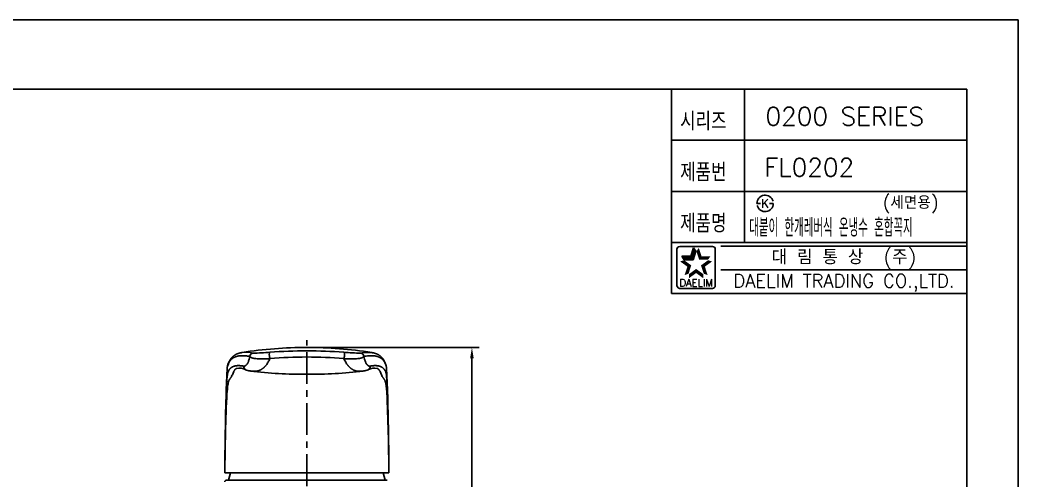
# Model space of a CAD drawing. Extents: x 8180 to 8774, y -5808 to -5388.
# Drawn here: x 8500.8 to 8774.5, y -5514.2 to -5388.1 of the extents above; entities that cross this region are included whole.
import ezdxf
from ezdxf.enums import TextEntityAlignment as Align

# ---------------------------------------------------------------- set-up
doc = ezdxf.new("R2010")
doc.units = 0
doc.header["$LTSCALE"] = 7
doc.header["$MEASUREMENT"] = 0
doc.linetypes.add('CENTER', pattern=[2, 1.25, -0.25, 0.25, -0.25])
doc.layers.get('0').update_dxf_attribs({"color": 2, "linetype": 'CONTINUOUS'})
for name, color, linetype in [('CL', 1, 'CENTER'), ('D', 2, 'CONTINUOUS'), ('DIM', 2, 'CONTINUOUS'), ('Make2D 표시선', 7, 'CONTINUOUS'), ('Make2D 표시선 - Tangent', 7, 'CONTINUOUS'), ('TXT', 4, 'CONTINUOUS')]:
    doc.layers.add(name, color=color, linetype=linetype)
doc.styles.add('GHS', font='ROMANS.shx', dxfattribs={"bigfont": 'GHS.shx'})
doc.styles.add('ROMANS', font='romans', dxfattribs={"bigfont": 'GHS.shx'})

msp = doc.modelspace()

# ---------------------------------------------------------------- linework, layer by layer
at = {"color": 7}
for p, q in [((8679.5, -5407.09), (8679.5, -5463.09)), ((8699.5, -5407.09), (8699.5, -5449.09)), ((8679.5, -5421.09), (8760.5, -5421.09)), ((8679.5, -5435.09), (8760.5, -5435.09)), ((8679.5, -5449.09), (8760.5, -5449.09)), ((8679.5, -5463.09), (8760.5, -5463.09))]:
    msp.add_line(p, q, dxfattribs=at)
at = {"color": 2, "linetype": 'Continuous'}
for p, q in [((8680.97, -5460.95), (8680.97, -5450.95)), ((8681.72, -5450.2), (8690.72, -5450.2)), ((8691.47, -5450.95), (8691.47, -5460.95)), ((8693, -5450.09), (8760.5, -5450.09)), ((8693, -5456.59), (8760.5, -5456.59)), ((8690.72, -5461.7), (8681.97, -5461.7))]:
    msp.add_line(p, q, dxfattribs=at)
at = {"color": 2}
for p, q in [((8684.74, -5452.9), (8685.49, -5450.6)), ((8685.4, -5453.82), (8686.15, -5451.51)), ((8686.15, -5451.51), (8685.49, -5450.6)), ((8682.98, -5453.82), (8682.31, -5452.9)), ((8682.31, -5452.9), (8684.74, -5452.9)), ((8682.98, -5453.82), (8685.4, -5453.82))]:
    msp.add_line(p, q, dxfattribs=at)
at = {"linetype": 'Continuous'}
msp.add_lwpolyline([(8180.5, -5808.09), (8774.5, -5808.09), (8774.5, -5388.09), (8180.5, -5388.09)], close=True, dxfattribs=at)
at = {"color": 2, "linetype": 'Continuous'}
for centre, radius, start, end in [((8681.72, -5450.95), 0.75, 90, 180), ((8690.72, -5450.95), 0.75, 0, 90), ((8681.85, -5460.83), 0.884, 188.1301, 278.1301), ((8690.72, -5460.95), 0.75, 270, 0)]:
    msp.add_arc(centre, radius, start, end, dxfattribs=at)
at = {"color": 2}
for points in [[(8684.74, -5452.9), (8685.4, -5453.82), (8685.49, -5450.6), (8686.15, -5451.51)], [(8686.96, -5450.6), (8686.3, -5451.51), (8687.71, -5452.9), (8687.05, -5453.82)], [(8683.82, -5455.73), (8684.89, -5455.38), (8681.85, -5454.31), (8682.93, -5453.96)], [(8682.31, -5452.9), (8682.98, -5453.82), (8684.74, -5452.9), (8685.4, -5453.82)], [(8687.71, -5452.9), (8687.05, -5453.82), (8690.14, -5452.9), (8689.47, -5453.82)], [(8690.59, -5454.31), (8689.52, -5453.96), (8688.63, -5455.73), (8687.56, -5455.38)], [(8683.07, -5458.04), (8684.14, -5457.69), (8683.82, -5455.73), (8684.89, -5455.38)], [(8686.22, -5457.48), (8686.22, -5456.35), (8684.26, -5458.91), (8684.26, -5457.78)], [(8688.19, -5458.91), (8688.19, -5457.78), (8686.22, -5457.48), (8686.22, -5456.35)], [(8688.63, -5455.73), (8687.56, -5455.38), (8689.38, -5458.04), (8688.31, -5457.69)]]:
    msp.add_solid(points, dxfattribs=at)
at = {"layer": 'CL'}
msp.add_line((8579.48, -5739.89), (8579.48, -5475.87), dxfattribs=at)
at = {"layer": 'D'}
for p, q in [((8702.88, -5438.4), (8703.38, -5438.4)), ((8703.38, -5438.4), (8703.88, -5438.4)), ((8706.88, -5438.4), (8706.38, -5438.4)), ((8707.38, -5438.4), (8706.88, -5438.4))]:
    msp.add_line(p, q, dxfattribs=at)
for start, end in [(15, 180), (195, 0)]:
    msp.add_arc((8705.13, -5438.4), 2.25, start, end, dxfattribs=at)
at = {"layer": 'DIM'}
for p, q in [((8580.48, -5477.87), (8626.74, -5477.87)), ((8624.74, -5480.87), (8624.74, -5596.24))]:
    msp.add_line(p, q, dxfattribs=at)
msp.add_solid([(8624.24, -5480.87), (8625.24, -5480.87), (8624.74, -5477.87)], dxfattribs=at)
at = {"layer": 'Make2D 표시선'}
for p, q in [((8557.36, -5489.57), (8557.62, -5483.57)), ((8601.34, -5483.57), (8601.6, -5489.57)), ((8557.46, -5487.77), (8557.54, -5486.84)), ((8557.54, -5486.83), (8557.56, -5486.6)), ((8557.54, -5486.84), (8557.54, -5486.83)), ((8557.54, -5486.84), (8557.54, -5486.84)), ((8601.4, -5486.6), (8601.42, -5486.82)), ((8601.42, -5486.82), (8601.42, -5486.83)), ((8601.42, -5486.82), (8601.42, -5486.82)), ((8601.42, -5486.83), (8601.49, -5487.77)), ((8557, -5512.24), (8556.99, -5512.24)), ((8579.48, -5512.24), (8557, -5512.24)), ((8601.48, -5514.24), (8557.48, -5514.24)), ((8557.98, -5514.24), (8558.51, -5512.24)), ((8579.48, -5512.24), (8601.95, -5512.24)), ((8600.44, -5512.24), (8600.98, -5514.24)), ((8601.95, -5512.24), (8601.97, -5512.24))]:
    msp.add_line(p, q, dxfattribs=at)
for points in [[(8557.62, -5483.5), (8557.62, -5483.45), (8557.63, -5483.41), (8557.64, -5483.32), (8557.65, -5483.23), (8557.67, -5483.15), (8557.69, -5483.06), (8557.71, -5482.97), (8557.74, -5482.89), (8557.76, -5482.8), (8557.8, -5482.68), (8557.85, -5482.56), (8557.94, -5482.31), (8558.1, -5481.91), (8558.16, -5481.78), (8558.24, -5481.61), (8558.28, -5481.53), (8558.32, -5481.45), (8558.37, -5481.38), (8558.41, -5481.3), (8558.45, -5481.23), (8558.5, -5481.16), (8558.55, -5481.09), (8558.6, -5481.02), (8558.65, -5480.95), (8558.7, -5480.89), (8558.75, -5480.82), (8558.81, -5480.76), (8558.87, -5480.69), (8558.92, -5480.63), (8558.99, -5480.57), (8559.06, -5480.5), (8559.12, -5480.44), (8559.19, -5480.38), (8559.26, -5480.32), (8559.33, -5480.26), (8559.41, -5480.2), (8559.48, -5480.15), (8559.56, -5480.09), (8559.63, -5480.04), (8559.71, -5479.99), (8559.79, -5479.94), (8559.87, -5479.89), (8559.95, -5479.85), (8560.03, -5479.8), (8560.11, -5479.76), (8560.2, -5479.72), (8560.29, -5479.68), (8560.38, -5479.64), (8560.47, -5479.6), (8560.57, -5479.57), (8560.66, -5479.53), (8560.75, -5479.5), (8560.85, -5479.47), (8560.94, -5479.44), (8561.04, -5479.41), (8561.14, -5479.39), (8561.25, -5479.36), (8561.35, -5479.34), (8561.45, -5479.32), (8561.65, -5479.28)], [(8569.33, -5479.21), (8569.33, -5479.22), (8569.32, -5479.22), (8569.32, -5479.22), (8569.31, -5479.22), (8569.31, -5479.22), (8569.3, -5479.22), (8569.3, -5479.22), (8569.3, -5479.23), (8569.3, -5479.23), (8569.29, -5479.23), (8569.29, -5479.23), (8569.29, -5479.23), (8569.29, -5479.23), (8569.29, -5479.23), (8569.28, -5479.23), (8569.28, -5479.24), (8569.28, -5479.24), (8569.28, -5479.24), (8569.27, -5479.24), (8569.27, -5479.24), (8569.27, -5479.24), (8569.27, -5479.25), (8569.27, -5479.25), (8569.26, -5479.25), (8569.26, -5479.25), (8569.26, -5479.25), (8569.26, -5479.25), (8569.26, -5479.26), (8569.26, -5479.26), (8569.25, -5479.26), (8569.25, -5479.26), (8569.25, -5479.26), (8569.25, -5479.27), (8569.25, -5479.27), (8569.25, -5479.27), (8569.25, -5479.27), (8569.24, -5479.28), (8569.24, -5479.28), (8569.24, -5479.29), (8569.24, -5479.29), (8569.24, -5479.29), (8569.23, -5479.3), (8569.23, -5479.3), (8569.23, -5479.31), (8569.23, -5479.31), (8569.23, -5479.32), (8569.22, -5479.33), (8569.22, -5479.34), (8569.21, -5479.36), (8569.21, -5479.39), (8569.2, -5479.41), (8569.2, -5479.44), (8569.2, -5479.47), (8569.19, -5479.49), (8569.19, -5479.54), (8569.18, -5479.61), (8569.18, -5479.67), (8569.18, -5479.74), (8569.18, -5479.8), (8569.18, -5479.87), (8569.18, -5479.94), (8569.18, -5480), (8569.19, -5480.07), (8569.22, -5480.36), (8569.22, -5480.43), (8569.23, -5480.45), (8569.23, -5480.46), (8569.23, -5480.48), (8569.24, -5480.49), (8569.24, -5480.51), (8569.24, -5480.52), (8569.25, -5480.54), (8569.25, -5480.55), (8569.26, -5480.56), (8569.26, -5480.57), (8569.27, -5480.58), (8569.27, -5480.6), (8569.31, -5480.68), (8569.32, -5480.7), (8569.33, -5480.71), (8569.33, -5480.72), (8569.33, -5480.73), (8569.34, -5480.74), (8569.34, -5480.75), (8569.34, -5480.76), (8569.35, -5480.77), (8569.35, -5480.77), (8569.35, -5480.77), (8569.35, -5480.78), (8569.35, -5480.78), (8569.35, -5480.79), (8569.35, -5480.79), (8569.35, -5480.8), (8569.35, -5480.8), (8569.35, -5480.81), (8569.35, -5480.81), (8569.35, -5480.82), (8569.35, -5480.82), (8569.35, -5480.83), (8569.35, -5480.83), (8569.35, -5480.83), (8569.35, -5480.84), (8569.35, -5480.84), (8569.35, -5480.85), (8569.35, -5480.85), (8569.35, -5480.86), (8569.35, -5480.86), (8569.35, -5480.87), (8569.35, -5480.88), (8569.35, -5480.89), (8569.34, -5480.9), (8569.34, -5480.91), (8569.34, -5480.92), (8569.33, -5480.92), (8569.33, -5480.93), (8569.33, -5480.94)], [(8597.3, -5479.28), (8597.51, -5479.32), (8597.71, -5479.36), (8597.81, -5479.39), (8597.91, -5479.41), (8598.01, -5479.44), (8598.11, -5479.47), (8598.21, -5479.5), (8598.3, -5479.53), (8598.39, -5479.57), (8598.48, -5479.6), (8598.57, -5479.64), (8598.66, -5479.68), (8598.75, -5479.72), (8598.84, -5479.76), (8598.93, -5479.81), (8599.01, -5479.85), (8599.09, -5479.9), (8599.17, -5479.94), (8599.25, -5479.99), (8599.33, -5480.04), (8599.41, -5480.1), (8599.48, -5480.15), (8599.56, -5480.21), (8599.63, -5480.26), (8599.7, -5480.32), (8599.77, -5480.38), (8599.84, -5480.45), (8599.91, -5480.51), (8599.98, -5480.58), (8600.04, -5480.64), (8600.1, -5480.71), (8600.16, -5480.77), (8600.21, -5480.83), (8600.27, -5480.9), (8600.32, -5480.97), (8600.37, -5481.03), (8600.42, -5481.1), (8600.47, -5481.17), (8600.51, -5481.24), (8600.56, -5481.32), (8600.6, -5481.39), (8600.64, -5481.46), (8600.69, -5481.55), (8600.73, -5481.63), (8600.81, -5481.81), (8600.91, -5482.05), (8601.05, -5482.39), (8601.13, -5482.61), (8601.17, -5482.71), (8601.2, -5482.82), (8601.23, -5482.91), (8601.25, -5482.99), (8601.27, -5483.08), (8601.29, -5483.16), (8601.3, -5483.25), (8601.32, -5483.34), (8601.33, -5483.43), (8601.34, -5483.51)]]:
    msp.add_lwpolyline(points, dxfattribs=at)
for centre, radius, start, end in [((8579.48, -5591.04), 113.17, 90.0004, 99.025), ((8579.48, -5591.04), 113.17, 80.9615, 89.9996), ((8564.89, -5480.43), 1.02, 99.0193, 177.0834), ((8560.99, -5487.04), 3.49, 61.9096, 102.7205), ((8564.25, -5480.64), 3.71, 244.144, 264.9959), ((8578.5, -5366.98), 118.26, 262.9615, 270.4741), ((8580.46, -5366.97), 118.27, 269.5262, 277.0382), ((8594.7, -5480.64), 3.71, 275.0064, 295.8537), ((8598, -5487.04), 3.49, 77.2795, 118.0904), ((9502.76, -5516.38), 945.78, 178.40378, 179.74915), ((7655.92, -5516.38), 946.06, 0.25078, 1.59507), ((8557.48, -5514.74), 0.5, 90.0004, 180.0246)]:
    msp.add_arc(centre, radius, start, end, dxfattribs=at)
at = {"layer": 'Make2D 표시선 - Tangent'}
for p, q in [((8557.34, -5490.04), (8557.38, -5489.15)), ((8601.61, -5490.05), (8601.58, -5489.15))]:
    msp.add_line(p, q, dxfattribs=at)
for points in [[(8589.63, -5480.94), (8589.64, -5480.93), (8589.65, -5480.91), (8589.66, -5480.89), (8589.67, -5480.88), (8589.68, -5480.86), (8589.69, -5480.84), (8589.69, -5480.83), (8589.7, -5480.81), (8589.71, -5480.79), (8589.71, -5480.77), (8589.72, -5480.75), (8589.72, -5480.73), (8589.73, -5480.71), (8589.73, -5480.7), (8589.74, -5480.66), (8589.75, -5480.58), (8589.77, -5480.41), (8589.78, -5480.33), (8589.79, -5480.25), (8589.8, -5480.16), (8589.8, -5480.07), (8589.8, -5479.98), (8589.8, -5479.89), (8589.8, -5479.82), (8589.8, -5479.75), (8589.8, -5479.68), (8589.79, -5479.61), (8589.78, -5479.55), (8589.78, -5479.52), (8589.77, -5479.49), (8589.77, -5479.46), (8589.76, -5479.42), (8589.75, -5479.39), (8589.74, -5479.36), (8589.74, -5479.35), (8589.74, -5479.33), (8589.73, -5479.32), (8589.73, -5479.32), (8589.73, -5479.31), (8589.72, -5479.3), (8589.72, -5479.3), (8589.72, -5479.29), (8589.72, -5479.29), (8589.71, -5479.28), (8589.71, -5479.28), (8589.71, -5479.28), (8589.71, -5479.27), (8589.71, -5479.27), (8589.71, -5479.27), (8589.71, -5479.27), (8589.7, -5479.26), (8589.7, -5479.26), (8589.7, -5479.26), (8589.7, -5479.26), (8589.7, -5479.25), (8589.69, -5479.25), (8589.69, -5479.25), (8589.69, -5479.25), (8589.69, -5479.25), (8589.69, -5479.24), (8589.68, -5479.24), (8589.68, -5479.24), (8589.68, -5479.24), (8589.68, -5479.24), (8589.67, -5479.24), (8589.67, -5479.23), (8589.67, -5479.23), (8589.67, -5479.23), (8589.67, -5479.23), (8589.66, -5479.23), (8589.66, -5479.23), (8589.66, -5479.23), (8589.65, -5479.22), (8589.65, -5479.22), (8589.65, -5479.22), (8589.65, -5479.22), (8589.64, -5479.22), (8589.64, -5479.22), (8589.64, -5479.22), (8589.64, -5479.22), (8589.63, -5479.22), (8589.63, -5479.22), (8589.63, -5479.22), (8589.63, -5479.21)], [(8563.87, -5480.38), (8563.55, -5480.31), (8563.22, -5480.26), (8562.89, -5480.22), (8562.56, -5480.18), (8562.28, -5480.16), (8561.99, -5480.15), (8561.85, -5480.15), (8561.7, -5480.15), (8561.56, -5480.15), (8561.42, -5480.16), (8561.28, -5480.17), (8561.15, -5480.18), (8561.02, -5480.19), (8560.89, -5480.21), (8560.76, -5480.23), (8560.63, -5480.25), (8560.5, -5480.28), (8560.37, -5480.31), (8560.26, -5480.34), (8560.15, -5480.37), (8560.05, -5480.4), (8559.94, -5480.44), (8559.84, -5480.48), (8559.74, -5480.52), (8559.63, -5480.57), (8559.53, -5480.62), (8559.44, -5480.67), (8559.35, -5480.72), (8559.26, -5480.77), (8559.17, -5480.83), (8559.09, -5480.89), (8559, -5480.95), (8558.92, -5481.02), (8558.84, -5481.08), (8558.77, -5481.15), (8558.69, -5481.22), (8558.62, -5481.29), (8558.56, -5481.37), (8558.49, -5481.44), (8558.46, -5481.48), (8558.43, -5481.52), (8558.4, -5481.56), (8558.37, -5481.6), (8558.34, -5481.64), (8558.32, -5481.69), (8558.28, -5481.74), (8558.25, -5481.79), (8558.22, -5481.85), (8558.19, -5481.9), (8558.13, -5482.01), (8558.08, -5482.13), (8558.02, -5482.27), (8557.96, -5482.41), (8557.8, -5482.82), (8557.76, -5482.92), (8557.73, -5483.02), (8557.7, -5483.13), (8557.68, -5483.18), (8557.67, -5483.23), (8557.66, -5483.27), (8557.65, -5483.32), (8557.64, -5483.36), (8557.63, -5483.4), (8557.63, -5483.44), (8557.62, -5483.49), (8557.62, -5483.53), (8557.62, -5483.57)], [(8563.87, -5480.38), (8563.68, -5481.06), (8563.6, -5481.33), (8563.51, -5481.6), (8563.43, -5481.82), (8563.38, -5481.93), (8563.34, -5482.04), (8563.3, -5482.13), (8563.28, -5482.17), (8563.26, -5482.21), (8563.24, -5482.24), (8563.22, -5482.27), (8563.2, -5482.3), (8563.19, -5482.33), (8563.17, -5482.35), (8563.16, -5482.37), (8563.13, -5482.41), (8563.11, -5482.44), (8563.08, -5482.48), (8563.04, -5482.52), (8563, -5482.57), (8562.96, -5482.61), (8562.92, -5482.65), (8562.85, -5482.72), (8562.81, -5482.75), (8562.78, -5482.78), (8562.74, -5482.82), (8562.7, -5482.84), (8562.67, -5482.87), (8562.65, -5482.89), (8562.63, -5482.9), (8562.6, -5482.92), (8562.57, -5482.94), (8562.55, -5482.95), (8562.53, -5482.96), (8562.52, -5482.96), (8562.5, -5482.97), (8562.49, -5482.98), (8562.47, -5482.99), (8562.46, -5482.99), (8562.44, -5483), (8562.43, -5483), (8562.41, -5483.01), (8562.39, -5483.01), (8562.38, -5483.02), (8562.36, -5483.02), (8562.35, -5483.02), (8562.34, -5483.03), (8562.32, -5483.03), (8562.31, -5483.03), (8562.3, -5483.03), (8562.28, -5483.03), (8562.27, -5483.03), (8562.25, -5483.03), (8562.24, -5483.03), (8562.22, -5483.03), (8562.21, -5483.03), (8562.19, -5483.03), (8562.17, -5483.03), (8562.14, -5483.02)], [(8569.33, -5480.94), (8569, -5480.97), (8568.68, -5480.98), (8566.85, -5481.02), (8566.52, -5481.02), (8566.18, -5481.01), (8565.85, -5480.99), (8565.52, -5480.96), (8565.38, -5480.95), (8565.24, -5480.93), (8565.09, -5480.9), (8564.95, -5480.88), (8564.82, -5480.85), (8564.69, -5480.82), (8564.58, -5480.78), (8564.52, -5480.77), (8564.46, -5480.75), (8564.43, -5480.73), (8564.39, -5480.72), (8564.35, -5480.7), (8564.32, -5480.69), (8564.28, -5480.67), (8564.25, -5480.65), (8564.21, -5480.63), (8564.2, -5480.62), (8564.18, -5480.61), (8564.15, -5480.6), (8564.13, -5480.58), (8564.12, -5480.57), (8564.1, -5480.56), (8564.09, -5480.55), (8564.08, -5480.54), (8564.07, -5480.53), (8564.06, -5480.52), (8564.05, -5480.51), (8564.04, -5480.5), (8564.02, -5480.49), (8563.98, -5480.44), (8563.98, -5480.44), (8563.98, -5480.44), (8563.97, -5480.44), (8563.97, -5480.44), (8563.97, -5480.43), (8563.96, -5480.43), (8563.94, -5480.41), (8563.94, -5480.41), (8563.93, -5480.41), (8563.92, -5480.39), (8563.92, -5480.39), (8563.92, -5480.39), (8563.91, -5480.39), (8563.91, -5480.39), (8563.91, -5480.39), (8563.91, -5480.39), (8563.91, -5480.39), (8563.91, -5480.39), (8563.91, -5480.39), (8563.91, -5480.39), (8563.91, -5480.39), (8563.91, -5480.39), (8563.91, -5480.39), (8563.91, -5480.39), (8563.91, -5480.39), (8563.91, -5480.39), (8563.91, -5480.39), (8563.9, -5480.39), (8563.9, -5480.38), (8563.9, -5480.38), (8563.9, -5480.38), (8563.9, -5480.38), (8563.89, -5480.38), (8563.89, -5480.38), (8563.89, -5480.38), (8563.89, -5480.38), (8563.89, -5480.38), (8563.89, -5480.38), (8563.89, -5480.38), (8563.89, -5480.38), (8563.89, -5480.38), (8563.89, -5480.38), (8563.88, -5480.38), (8563.88, -5480.38), (8563.88, -5480.38), (8563.88, -5480.38), (8563.88, -5480.38), (8563.88, -5480.38), (8563.88, -5480.38), (8563.88, -5480.38), (8563.88, -5480.38), (8563.88, -5480.38), (8563.88, -5480.38), (8563.88, -5480.38), (8563.88, -5480.38), (8563.88, -5480.38), (8563.88, -5480.38), (8563.88, -5480.38), (8563.88, -5480.38), (8563.88, -5480.38), (8563.88, -5480.38), (8563.87, -5480.38), (8563.87, -5480.38), (8563.87, -5480.38), (8563.87, -5480.38), (8563.87, -5480.38), (8563.87, -5480.38), (8563.87, -5480.38), (8563.87, -5480.38), (8563.87, -5480.38), (8563.87, -5480.38)], [(8569.36, -5480.94), (8569.24, -5481.2), (8569.12, -5481.45), (8568.99, -5481.69), (8568.86, -5481.93), (8568.73, -5482.14), (8568.6, -5482.34), (8568.46, -5482.54), (8568.39, -5482.63), (8568.32, -5482.73), (8568.25, -5482.81), (8568.18, -5482.9), (8568.11, -5482.98), (8568.04, -5483.06), (8567.96, -5483.14), (8567.89, -5483.22), (8567.81, -5483.29), (8567.73, -5483.37), (8567.65, -5483.44), (8567.58, -5483.5), (8567.5, -5483.57), (8567.42, -5483.64), (8567.33, -5483.7), (8567.25, -5483.76), (8567.16, -5483.82), (8567.08, -5483.87), (8567, -5483.92), (8566.93, -5483.97), (8566.85, -5484.01), (8566.77, -5484.05), (8566.69, -5484.09), (8566.61, -5484.13), (8566.52, -5484.16), (8566.44, -5484.2), (8566.36, -5484.23), (8566.28, -5484.25), (8566.2, -5484.28), (8566.12, -5484.3), (8566.04, -5484.32), (8565.96, -5484.34), (8565.88, -5484.35), (8565.8, -5484.37), (8565.71, -5484.38), (8565.61, -5484.39), (8565.52, -5484.4), (8565.42, -5484.4), (8565.31, -5484.41), (8565.19, -5484.41), (8564.96, -5484.41), (8564.7, -5484.4), (8564.44, -5484.38), (8564.2, -5484.36), (8564.08, -5484.35), (8563.96, -5484.33)], [(8595.08, -5480.38), (8595.08, -5480.38), (8595.08, -5480.38), (8595.08, -5480.38), (8595.07, -5480.38), (8595.07, -5480.38), (8595.07, -5480.38), (8595.07, -5480.38), (8595.06, -5480.38), (8595.06, -5480.38), (8595.05, -5480.39), (8595.05, -5480.39), (8595.05, -5480.39), (8595.04, -5480.39), (8595.04, -5480.39), (8595.03, -5480.4), (8595.03, -5480.4), (8595.02, -5480.4), (8595.02, -5480.41), (8595.02, -5480.41), (8595.01, -5480.41), (8595, -5480.42), (8595, -5480.42), (8594.99, -5480.43), (8594.98, -5480.44), (8594.97, -5480.44), (8594.94, -5480.48), (8594.92, -5480.5), (8594.91, -5480.51), (8594.9, -5480.52), (8594.89, -5480.53), (8594.87, -5480.54), (8594.86, -5480.56), (8594.85, -5480.57), (8594.83, -5480.58), (8594.82, -5480.59), (8594.8, -5480.6), (8594.77, -5480.62), (8594.76, -5480.63), (8594.74, -5480.64), (8594.71, -5480.65), (8594.67, -5480.67), (8594.64, -5480.69), (8594.6, -5480.7), (8594.57, -5480.72), (8594.53, -5480.73), (8594.49, -5480.75), (8594.44, -5480.77), (8594.38, -5480.78), (8594.26, -5480.82), (8594.13, -5480.85), (8594, -5480.88), (8593.86, -5480.9), (8593.72, -5480.93), (8593.58, -5480.95), (8593.43, -5480.96), (8593.1, -5480.99), (8592.78, -5481.01), (8592.43, -5481.02), (8592.1, -5481.02), (8590.27, -5480.98), (8589.95, -5480.97), (8589.63, -5480.94)], [(8589.63, -5480.94), (8589.74, -5481.2), (8589.86, -5481.45), (8589.99, -5481.69), (8590.13, -5481.93), (8590.26, -5482.14), (8590.39, -5482.34), (8590.53, -5482.54), (8590.6, -5482.63), (8590.67, -5482.73), (8590.74, -5482.81), (8590.81, -5482.9), (8590.88, -5482.98), (8590.95, -5483.06), (8591.03, -5483.14), (8591.1, -5483.22), (8591.18, -5483.29), (8591.26, -5483.37), (8591.34, -5483.44), (8591.41, -5483.5), (8591.49, -5483.57), (8591.57, -5483.64), (8591.65, -5483.7), (8591.74, -5483.76), (8591.82, -5483.82), (8591.91, -5483.87), (8591.99, -5483.92), (8592.06, -5483.97), (8592.14, -5484.01), (8592.22, -5484.05), (8592.3, -5484.09), (8592.38, -5484.13), (8592.46, -5484.16), (8592.55, -5484.2), (8592.63, -5484.23), (8592.71, -5484.25), (8592.79, -5484.28), (8592.87, -5484.3), (8592.95, -5484.32), (8593.03, -5484.34), (8593.1, -5484.35), (8593.18, -5484.37), (8593.28, -5484.38), (8593.37, -5484.39), (8593.47, -5484.4), (8593.57, -5484.4), (8593.68, -5484.41), (8593.8, -5484.41), (8594.03, -5484.41), (8594.29, -5484.4), (8594.55, -5484.38), (8594.79, -5484.36), (8594.91, -5484.35), (8595.03, -5484.33)], [(8601.34, -5483.57), (8601.34, -5483.53), (8601.33, -5483.49), (8601.33, -5483.44), (8601.32, -5483.4), (8601.32, -5483.36), (8601.31, -5483.32), (8601.3, -5483.28), (8601.29, -5483.23), (8601.28, -5483.18), (8601.26, -5483.13), (8601.23, -5483.03), (8601.2, -5482.93), (8601.09, -5482.65), (8600.94, -5482.27), (8600.88, -5482.13), (8600.83, -5482.02), (8600.77, -5481.91), (8600.74, -5481.85), (8600.71, -5481.8), (8600.68, -5481.74), (8600.64, -5481.69), (8600.62, -5481.65), (8600.59, -5481.61), (8600.56, -5481.57), (8600.53, -5481.53), (8600.5, -5481.49), (8600.47, -5481.45), (8600.4, -5481.37), (8600.34, -5481.3), (8600.27, -5481.23), (8600.2, -5481.16), (8600.12, -5481.09), (8600.04, -5481.02), (8599.96, -5480.96), (8599.88, -5480.89), (8599.79, -5480.83), (8599.7, -5480.77), (8599.61, -5480.72), (8599.52, -5480.67), (8599.43, -5480.62), (8599.33, -5480.57), (8599.22, -5480.52), (8599.12, -5480.48), (8599.01, -5480.44), (8598.91, -5480.4), (8598.8, -5480.37), (8598.69, -5480.34), (8598.58, -5480.31), (8598.46, -5480.28), (8598.33, -5480.25), (8598.2, -5480.23), (8598.08, -5480.21), (8597.95, -5480.19), (8597.82, -5480.18), (8597.7, -5480.17), (8597.57, -5480.16), (8597.43, -5480.15), (8597.28, -5480.15), (8597.14, -5480.15), (8597, -5480.15), (8596.71, -5480.16), (8596.42, -5480.18), (8596.09, -5480.21), (8595.75, -5480.26), (8595.42, -5480.31), (8595.08, -5480.38)], [(8595.08, -5480.38), (8595.27, -5481.06), (8595.36, -5481.33), (8595.45, -5481.6), (8595.53, -5481.82), (8595.57, -5481.93), (8595.62, -5482.04), (8595.66, -5482.13), (8595.68, -5482.17), (8595.7, -5482.21), (8595.72, -5482.24), (8595.73, -5482.27), (8595.75, -5482.3), (8595.77, -5482.33), (8595.78, -5482.35), (8595.8, -5482.37), (8595.82, -5482.41), (8595.85, -5482.44), (8595.88, -5482.48), (8595.92, -5482.52), (8595.96, -5482.57), (8596, -5482.61), (8596.04, -5482.65), (8596.11, -5482.72), (8596.14, -5482.75), (8596.18, -5482.78), (8596.22, -5482.82), (8596.25, -5482.84), (8596.29, -5482.87), (8596.31, -5482.89), (8596.33, -5482.9), (8596.36, -5482.92), (8596.39, -5482.94), (8596.41, -5482.95), (8596.42, -5482.96), (8596.44, -5482.96), (8596.46, -5482.97), (8596.47, -5482.98), (8596.49, -5482.99), (8596.5, -5482.99), (8596.52, -5483), (8596.53, -5483), (8596.55, -5483.01), (8596.56, -5483.01), (8596.58, -5483.02), (8596.59, -5483.02), (8596.61, -5483.02), (8596.62, -5483.03), (8596.63, -5483.03), (8596.65, -5483.03), (8596.66, -5483.03), (8596.68, -5483.03), (8596.69, -5483.03), (8596.71, -5483.03), (8596.72, -5483.03), (8596.74, -5483.03), (8596.75, -5483.03), (8596.77, -5483.03), (8596.78, -5483.03), (8596.81, -5483.02)], [(8562.14, -5483.02), (8561.8, -5482.96), (8561.64, -5482.94), (8561.48, -5482.92), (8561.32, -5482.9), (8561.17, -5482.89), (8561.02, -5482.88), (8560.86, -5482.87), (8560.73, -5482.87), (8560.59, -5482.87), (8560.46, -5482.88), (8560.32, -5482.89), (8560.19, -5482.9), (8560.06, -5482.92), (8559.93, -5482.94), (8559.86, -5482.95), (8559.79, -5482.97), (8559.68, -5482.99), (8559.62, -5483.01), (8559.56, -5483.02), (8559.51, -5483.04), (8559.45, -5483.06), (8559.4, -5483.08), (8559.34, -5483.1), (8559.29, -5483.12), (8559.23, -5483.14), (8559.18, -5483.17), (8559.13, -5483.19), (8559.08, -5483.22), (8559.03, -5483.24), (8558.98, -5483.27), (8558.93, -5483.3), (8558.88, -5483.33), (8558.83, -5483.36), (8558.78, -5483.39), (8558.74, -5483.42), (8558.69, -5483.46), (8558.65, -5483.49), (8558.6, -5483.53), (8558.56, -5483.56), (8558.52, -5483.6), (8558.48, -5483.64), (8558.44, -5483.67), (8558.4, -5483.71), (8558.37, -5483.75), (8558.33, -5483.79), (8558.29, -5483.83), (8558.26, -5483.87), (8558.23, -5483.91), (8558.2, -5483.95), (8558.18, -5483.99), (8558.15, -5484.03), (8558.13, -5484.07), (8558.1, -5484.11), (8558.08, -5484.15), (8558.05, -5484.19), (8558.01, -5484.28), (8557.96, -5484.37), (8557.86, -5484.59), (8557.85, -5484.62), (8557.84, -5484.64), (8557.83, -5484.66), (8557.83, -5484.68), (8557.82, -5484.7), (8557.81, -5484.73), (8557.8, -5484.76), (8557.79, -5484.81), (8557.77, -5484.9), (8557.75, -5484.98), (8557.72, -5485.15), (8557.67, -5485.52), (8557.62, -5485.88), (8557.53, -5486.8), (8557.44, -5487.95), (8557.38, -5489.1)], [(8560.22, -5483.63), (8560.2, -5483.64), (8560.17, -5483.65), (8560.15, -5483.67), (8560.13, -5483.68), (8560.11, -5483.69), (8560.09, -5483.7), (8560.07, -5483.72), (8560.04, -5483.73), (8560.02, -5483.74), (8560, -5483.76), (8559.98, -5483.77), (8559.96, -5483.79), (8559.94, -5483.81), (8559.92, -5483.82), (8559.9, -5483.84), (8559.88, -5483.85), (8559.86, -5483.87), (8559.84, -5483.89), (8559.83, -5483.91), (8559.81, -5483.93), (8559.79, -5483.95), (8559.77, -5483.97), (8559.74, -5484.01), (8559.7, -5484.05), (8559.67, -5484.1), (8559.64, -5484.14), (8559.61, -5484.18), (8559.59, -5484.22), (8559.56, -5484.26), (8559.52, -5484.34), (8559.48, -5484.42), (8559.44, -5484.5), (8559.05, -5485.37), (8558.94, -5485.6), (8558.82, -5485.84), (8558.77, -5485.93), (8558.72, -5486.02), (8558.66, -5486.11), (8558.63, -5486.16), (8558.6, -5486.2), (8558.57, -5486.26), (8558.53, -5486.31), (8558.48, -5486.36), (8558.39, -5486.47), (8558.35, -5486.52), (8558.33, -5486.55), (8558.31, -5486.58), (8558.29, -5486.61), (8558.27, -5486.64), (8558.24, -5486.68), (8558.22, -5486.72), (8558.2, -5486.76), (8558.18, -5486.8), (8558.16, -5486.84), (8558.14, -5486.88), (8558.12, -5486.93), (8558.1, -5486.97), (8558.08, -5487.03), (8558.06, -5487.1), (8558.03, -5487.16), (8558.01, -5487.23), (8557.98, -5487.36), (8557.94, -5487.49), (8557.9, -5487.66), (8557.87, -5487.83), (8557.81, -5488.17), (8557.74, -5488.62), (8557.68, -5489.08), (8557.58, -5490.21)], [(8596.81, -5483.02), (8597.15, -5482.96), (8597.32, -5482.94), (8597.48, -5482.92), (8597.63, -5482.9), (8597.79, -5482.89), (8597.94, -5482.88), (8598.1, -5482.87), (8598.23, -5482.87), (8598.36, -5482.87), (8598.5, -5482.88), (8598.63, -5482.89), (8598.77, -5482.9), (8598.9, -5482.92), (8599.03, -5482.94), (8599.1, -5482.95), (8599.16, -5482.97), (8599.28, -5482.99), (8599.34, -5483.01), (8599.39, -5483.02), (8599.45, -5483.04), (8599.51, -5483.06), (8599.56, -5483.08), (8599.62, -5483.1), (8599.67, -5483.12), (8599.72, -5483.14), (8599.78, -5483.17), (8599.83, -5483.19), (8599.88, -5483.22), (8599.93, -5483.24), (8599.98, -5483.27), (8600.03, -5483.3), (8600.08, -5483.33), (8600.13, -5483.36), (8600.17, -5483.39), (8600.22, -5483.42), (8600.27, -5483.46), (8600.31, -5483.49), (8600.36, -5483.53), (8600.4, -5483.56), (8600.44, -5483.6), (8600.48, -5483.64), (8600.52, -5483.67), (8600.55, -5483.71), (8600.59, -5483.75), (8600.63, -5483.79), (8600.66, -5483.83), (8600.7, -5483.87), (8600.72, -5483.91), (8600.75, -5483.95), (8600.78, -5483.99), (8600.81, -5484.03), (8600.83, -5484.07), (8600.86, -5484.11), (8600.88, -5484.15), (8600.9, -5484.19), (8600.95, -5484.28), (8601, -5484.37), (8601.09, -5484.59), (8601.11, -5484.62), (8601.11, -5484.64), (8601.12, -5484.66), (8601.13, -5484.68), (8601.14, -5484.7), (8601.15, -5484.73), (8601.15, -5484.76), (8601.17, -5484.81), (8601.19, -5484.9), (8601.21, -5484.98), (8601.24, -5485.15), (8601.29, -5485.52), (8601.34, -5485.88), (8601.43, -5486.8), (8601.51, -5487.95), (8601.58, -5489.1)], [(8598.77, -5483.63), (8598.79, -5483.64), (8598.81, -5483.65), (8598.84, -5483.67), (8598.86, -5483.68), (8598.88, -5483.69), (8598.9, -5483.7), (8598.92, -5483.72), (8598.94, -5483.73), (8598.97, -5483.74), (8598.99, -5483.76), (8599.01, -5483.77), (8599.03, -5483.79), (8599.05, -5483.81), (8599.07, -5483.82), (8599.09, -5483.84), (8599.1, -5483.85), (8599.12, -5483.87), (8599.14, -5483.89), (8599.16, -5483.91), (8599.18, -5483.93), (8599.2, -5483.95), (8599.22, -5483.97), (8599.25, -5484.01), (8599.29, -5484.05), (8599.32, -5484.1), (8599.35, -5484.14), (8599.38, -5484.18), (8599.4, -5484.22), (8599.42, -5484.26), (8599.47, -5484.34), (8599.51, -5484.42), (8599.55, -5484.5), (8599.93, -5485.37), (8600.05, -5485.6), (8600.17, -5485.84), (8600.22, -5485.93), (8600.27, -5486.02), (8600.33, -5486.11), (8600.35, -5486.16), (8600.38, -5486.2), (8600.42, -5486.26), (8600.46, -5486.31), (8600.51, -5486.36), (8600.6, -5486.47), (8600.64, -5486.52), (8600.66, -5486.55), (8600.68, -5486.58), (8600.7, -5486.61), (8600.72, -5486.64), (8600.74, -5486.68), (8600.77, -5486.72), (8600.79, -5486.76), (8600.81, -5486.8), (8600.83, -5486.84), (8600.85, -5486.88), (8600.87, -5486.93), (8600.88, -5486.97), (8600.91, -5487.03), (8600.93, -5487.1), (8600.95, -5487.16), (8600.97, -5487.23), (8601.01, -5487.36), (8601.05, -5487.49), (8601.09, -5487.66), (8601.12, -5487.83), (8601.18, -5488.17), (8601.25, -5488.62), (8601.31, -5489.08), (8601.41, -5490.21)]]:
    msp.add_lwpolyline(points, dxfattribs=at)
for centre, radius, start, end in [((8562.79, -5488.14), 8.93, 77.4641, 97.3188), ((8565.1, -5437.02), 42.4, 269.4998, 275.7286), ((8579.46, -5610.11), 131.29, 89.9932, 94.4259), ((8579.49, -5610.11), 131.29, 85.5741, 90.0068), ((8593.86, -5437.02), 42.4, 264.2714, 270.5002), ((8596.17, -5488.23), 9.01, 83.1134, 102.4704), ((8579.5, -5598.35), 117.85, 90.0122, 94.9538), ((8579.45, -5598.34), 117.84, 85.0464, 89.9883), ((8594.08, -5480.41), 1, 2.1808, 81.7184), ((8563.13, -5483.12), 0.991, 174.583, 239.9515), ((8595.83, -5483.12), 0.991, 300.0485, 5.417), ((9093.12, -5514.45), 536.12, 177.4081, 179.764), ((8559.92, -5489.29), 2.54, 175.7176, 201.2154), ((8599.04, -5489.29), 2.54, 338.7846, 4.2824), ((8065.84, -5514.45), 536.12, 0.236, 2.5919)]:
    msp.add_arc(centre, radius, start, end, dxfattribs=at)
at = {"layer": 'TXT', "color": 4}
for p, q in [((8206.5, -5407.09), (8760.5, -5407.09)), ((8760.5, -5407.09), (8760.5, -5797.09))]:
    msp.add_line(p, q, dxfattribs=at)

# ---------------------------------------------------------------- texts
at = {"color": 7, "style": 'GHS'}
for s, p in [('0200 SERIES', (8727, -5414.51)), ('FL0202', (8717.24, -5428.51))]:
    msp.add_text(s, height=5, dxfattribs=at).set_placement(p, align=Align.MIDDLE)
at = {"style": 'GHS'}
msp.add_text('(세면용)', height=3.5, dxfattribs=at).set_placement((8737.38, -5439.9))
at = {"style": 'GHS', "width": 0.5}
msp.add_text('대붙이 한개레버식 온냉수 혼합꼭지', height=5, dxfattribs=at).set_placement((8700.79, -5447.52))
at = {"color": 7, "linetype": 'Continuous'}
for s, height, style, p in [('대 림 통 상  (주)', 4, 'GHS', (8726.76, -5453.39)), ('DAELIM TRADING CO.,LTD.', 3.6, 'ROMANS', (8726.76, -5460.16))]:
    msp.add_text(s, height=height, dxfattribs=dict(at, style=style)).set_placement(p, align=Align.MIDDLE)
at = {"color": 2, "linetype": 'Continuous', "style": 'ROMANS'}
msp.add_text('DAELIM', height=2, dxfattribs=at).set_placement((8686.22, -5461.15), align=Align.CENTER)
at = {"layer": 'D', "style": 'GHS', "width": 0.8}
for s, p in [('시리즈', (8681.84, -5418.36)), ('제품번', (8681.84, -5432.36)), ('제품명', (8681.84, -5446.36))]:
    msp.add_text(s, height=5, dxfattribs=at).set_placement(p)
at = {"layer": 'D', "style": 'GHS'}
msp.add_text('K', height=2.39, dxfattribs=at).set_placement((8705.13, -5438.4), align=Align.MIDDLE)

doc.saveas('drawing.dxf')
